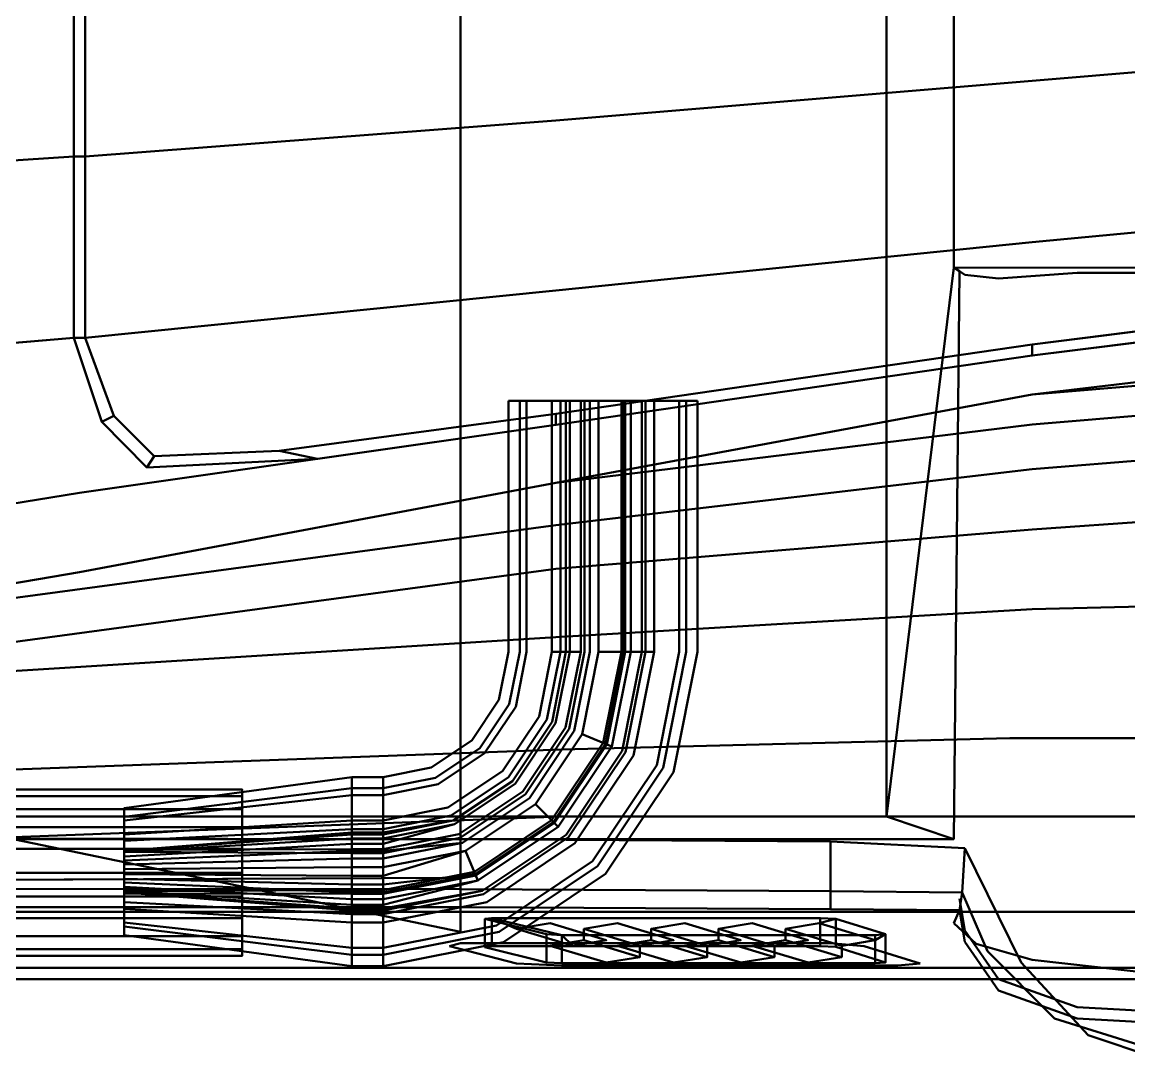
# Model space of a CAD drawing. Header units: inches. Extents: x 297.28 to 301.23, y -10.28 to -8.52.
# Drawn here: x 299.562 to 300.189, y -10.218 to -9.625 of the extents above; entities that cross this region are included whole.
import ezdxf

# ---------------------------------------------------------------- set-up
doc = ezdxf.new("R2010")
doc.units = ezdxf.units.IN
doc.header["$MEASUREMENT"] = 0
for name, color, linetype, lineweight in [('Ford-chasis', 1, 'CONTINUOUS', 50), ('Ford-Cromados', 2, 'CONTINUOUS', 50), ('Ford-Fondo-3D', 6, 'CONTINUOUS', 50), ('Ford-Plastic-Negro-3D', 6, 'CONTINUOUS', 50)]:
    doc.layers.add(name, color=color, linetype=linetype, lineweight=lineweight)

msp = doc.modelspace()

# ---------------------------------------------------------------- linework, layer by layer
at = {"layer": 'Ford-chasis'}
for points in [[(300.05124, -8.71651, 0.2032), (300.05124, -10.07541, 0.2032), (298.69234, -10.07541, 0.2032), (298.69234, -8.71651, 0.2032)], [(300.05124, -8.71651, 0.2032), (300.08934, -9.02755, 0.2505), (300.08934, -9.76437, 0.2505), (300.05124, -10.07541, 0.2032)], [(300.08934, -9.02755, 0.2505), (300.08934, -9.76437, 0.2505), (300.93706, -9.76538, 0.2505), (300.93706, -9.02654, 0.2505)], [(300.09251, -9.76643, 0.3013), (300.08934, -10.08811, 0.2921), (300.05124, -10.07541, 0.2032), (300.08934, -9.76437, 0.2505)], [(300.08934, -10.08811, 0.2921), (300.05124, -10.07541, 0.2032), (298.69234, -10.07541, 0.2032), (298.62884, -10.08811, 0.2921)]]:
    msp.add_3dface(points, dxfattribs=at)
at = {"layer": 'Ford-chasis', "linetype": 'ByBlock'}
for points, invisible_edges in [([(300.40366, -9.52296, 0.85932), (300.13379, -9.53566, 0.88713), (300.13379, -9.65867, 0.86808), (300.40366, -9.63602, 0.84173)], 10), ([(300.13379, -9.53566, 0.88713), (299.86391, -9.55078, 0.90592), (299.86391, -9.68107, 0.88616), (300.13379, -9.65867, 0.86808)], 10), ([(299.86391, -9.55078, 0.90592), (299.59721, -9.57058, 0.91922), (299.59721, -9.7015, 0.90017), (299.86391, -9.68107, 0.88616)], 8), ([(300.13379, -9.65867, 0.86808), (300.40366, -9.63602, 0.84173), (300.40366, -9.72446, 0.81143), (300.13379, -9.75002, 0.83633)], 10), ([(299.86391, -9.68107, 0.88616), (300.13379, -9.65867, 0.86808), (300.13379, -9.75002, 0.83633), (299.86391, -9.77747, 0.85405)], 10), ([(299.86391, -9.68107, 0.88616), (299.59721, -9.7015, 0.90017), (299.59721, -9.80424, 0.86842), (299.86391, -9.77747, 0.85405)], 8), ([(300.40366, -9.72446, 0.81143), (300.13379, -9.75002, 0.83633), (300.13379, -9.80792, 0.8128), (300.40366, -9.77416, 0.79001)], 10), ([(300.13379, -9.75002, 0.83633), (299.86391, -9.77747, 0.85405), (299.86391, -9.8472, 0.82353), (300.13379, -9.80792, 0.8128)], 10), ([(299.86391, -9.77747, 0.85405), (299.59721, -9.80424, 0.86842), (299.61347, -9.84849, 0.84681)], 8), ([(299.86391, -9.77747, 0.85405), (299.61347, -9.84849, 0.84681), (299.63632, -9.87117, 0.83289)], 9), ([(299.86391, -9.77747, 0.85405), (299.63632, -9.87117, 0.83289), (299.70712, -9.86821, 0.82712), (299.86391, -9.77747, 0.85405)], 5), ([(299.86391, -9.77747, 0.85405), (299.70712, -9.86821, 0.82712), (299.86391, -9.8472, 0.82353), (299.86391, -9.77747, 0.85405)], 5), ([(300.13379, -9.81427, 0.8128), (300.40366, -9.78051, 0.79001), (300.40366, -9.80411, 0.77375), (300.13379, -9.83631, 0.80153)], 10), ([(299.59086, -9.80424, 0.86842), (299.30219, -9.82853, 0.87313), (299.31781, -9.93653, 0.83061), (299.59404, -9.89199, 0.82971)], 10), ([(299.59404, -9.89199, 0.82971), (299.60665, -9.85187, 0.84681), (299.59086, -9.80424, 0.86842)], 9), ([(299.86391, -9.85355, 0.82353), (300.13379, -9.81427, 0.8128), (300.13379, -9.83631, 0.80153), (299.86391, -9.88638, 0.81313)], 10), ([(300.13379, -9.83631, 0.80153), (300.13379, -9.83631, 0.80153), (300.26714, -9.82511, 0.78827), (300.26872, -9.82021, 0.78764)], 4), ([(300.13379, -9.83631, 0.80153), (300.13379, -9.85326, 0.80669), (300.26714, -9.84226, 0.79507), (300.26714, -9.82511, 0.78827)], 5), ([(300.13379, -9.83631, 0.80153), (300.13379, -9.85326, 0.80669), (299.86391, -9.88638, 0.81313)], 1), ([(300.13379, -9.85326, 0.80669), (300.13379, -9.87856, 0.81487), (300.26714, -9.86793, 0.8067), (300.26714, -9.84226, 0.79507)], 5), ([(299.6322, -9.87759, 0.83289), (299.60665, -9.85187, 0.84681), (299.59404, -9.89199, 0.82971)], 10), ([(299.59404, -9.89199, 0.82971), (299.86391, -9.85355, 0.82353), (299.86391, -9.88638, 0.81313), (299.59404, -9.93701, 0.81611)], 10), ([(300.13379, -9.85326, 0.80669), (299.86391, -9.88638, 0.81313), (299.86391, -9.91031, 0.80934), (300.13379, -9.87856, 0.81487)], 10), ([(300.26714, -9.86793, 0.8067), (300.13379, -9.87856, 0.81487), (300.13379, -9.91284, 0.82651), (300.26714, -9.90324, 0.82518)], 10), ([(299.59404, -9.89199, 0.82971), (299.72897, -9.87277, 0.82662), (299.6322, -9.87759, 0.83289)], 8), ([(300.13379, -9.87856, 0.81487), (299.86391, -9.91031, 0.80934), (299.86391, -9.93507, 0.81902), (300.13379, -9.91284, 0.82651)], 10), ([(299.86391, -9.91031, 0.80934), (299.86391, -9.88638, 0.81313), (299.59404, -9.93701, 0.81611), (299.86391, -9.91031, 0.80934)], 5), ([(299.31781, -9.93653, 0.83061), (299.59404, -9.89199, 0.82971), (299.59404, -9.93701, 0.81611), (299.32573, -9.98281, 0.81964)], 10), ([(300.13379, -9.91284, 0.82651), (300.26714, -9.90324, 0.82518), (300.26714, -9.95476, 0.84632), (300.13379, -9.95793, 0.84321)], 10), ([(299.86391, -9.91031, 0.80934), (299.59404, -9.93701, 0.81611), (299.32573, -9.98281, 0.81964)], 1), ([(299.32573, -9.98281, 0.81964), (299.86391, -9.91031, 0.80934), (299.86391, -9.93507, 0.81902), (299.33069, -10.00697, 0.81863)], 2), ([(299.86391, -9.93507, 0.81902), (300.13379, -9.91284, 0.82651), (300.13379, -9.95793, 0.84321), (299.86391, -9.97381, 0.83321)], 10), ([(299.86391, -9.93507, 0.81902), (299.33069, -10.00697, 0.81863), (299.33069, -10.00697, 0.81863), (299.86391, -9.97381, 0.83321)], 8), ([(300.26714, -9.95476, 0.84632), (300.13379, -9.95793, 0.84321), (300.13379, -10.00238, 0.85065), (300.26714, -10.00238, 0.85375)], 14), ([(300.13379, -9.95793, 0.84321), (299.86391, -9.97381, 0.83321), (299.86391, -10.00873, 0.8401), (300.13379, -10.00238, 0.85065)], 14), ([(299.33069, -10.00697, 0.81863), (299.86391, -9.97381, 0.83321), (299.86391, -10.00873, 0.8401), (299.33625, -10.01852, 0.8184)], 6), ([(300.12109, -10.03096, 0.85065), (300.13379, -10.00238, 0.85065), (299.86391, -10.00873, 0.8401), (299.86709, -10.03731, 0.8401)], 7), ([(300.26714, -10.03096, 0.85375), (300.26714, -10.00238, 0.85375), (300.13379, -10.00238, 0.85065), (300.12109, -10.03096, 0.85065)], 7), ([(299.86391, -10.00873, 0.8401), (299.86709, -10.03731, 0.8401), (299.34521, -10.05636, 0.8184), (299.33625, -10.01852, 0.8184)], 9), ([(300.12109, -10.07541, 0.84321), (299.86709, -10.07541, 0.83321), (299.86709, -10.03731, 0.8401), (300.12109, -10.03096, 0.85065)], 10), ([(300.26714, -10.07541, 0.84632), (300.12109, -10.07541, 0.84321), (300.12109, -10.03096, 0.85065), (300.26714, -10.03096, 0.85375)], 10), ([(299.35504, -10.09446, 0.81096), (299.86709, -10.07541, 0.83321), (299.86709, -10.03731, 0.8401), (299.34521, -10.05636, 0.8184)], 2), ([(299.86709, -10.12938, 0.80809), (299.37225, -10.12938, 0.79155), (299.35504, -10.09446, 0.81096), (299.86709, -10.07541, 0.83321)], 8), ([(299.86709, -10.12938, 0.80809), (300.12109, -10.12938, 0.81876), (300.12109, -10.07541, 0.84321), (299.86709, -10.07541, 0.83321)], 10), ([(300.12109, -10.12938, 0.81876), (300.26714, -10.12938, 0.822), (300.26714, -10.07541, 0.84632), (300.12109, -10.07541, 0.84321)], 10), ([(299.80994, -10.08811, 0.23145), (299.80994, -10.11648, 0.26161), (299.45592, -10.11623, 0.26003), (299.45434, -10.08767, 0.2251)], 4), ([(300.12744, -10.15796, 0.3521), (300.10839, -10.15161, 0.3521), (300.0941, -10.11834, 0.2759), (300.09569, -10.09326, 0.2505)], 1), ([(299.80994, -10.11648, 0.26161), (299.80994, -10.12676, 0.29178), (299.45751, -10.12668, 0.29178), (299.45592, -10.11623, 0.26003)], 4), ([(300.09569, -10.14631, 0.3521), (300.10839, -10.15161, 0.3521), (300.0941, -10.11834, 0.2759), (300.09251, -10.12838, 0.3013)], 1), ([(299.80994, -10.12676, 0.29178), (299.80994, -10.13573, 0.3521), (299.30322, -10.13985, 0.38858), (299.45751, -10.12668, 0.29178)], 7), ([(299.39455, -10.16113, 0.74829), (299.86709, -10.16113, 0.7641), (299.86709, -10.12938, 0.80809), (299.37225, -10.12938, 0.79155)], 2), ([(300.01949, -10.13573, 0.3521), (300.01949, -10.1278, 0.29813), (299.80994, -10.12676, 0.29178), (299.80994, -10.13573, 0.3521)], 13), ([(300.12109, -10.16113, 0.77539), (299.86709, -10.16113, 0.7641), (299.86709, -10.12938, 0.80809), (300.12109, -10.12938, 0.81876)], 10), ([(300.09251, -10.12838, 0.3013), (300.08934, -10.13579, 0.3521), (300.01949, -10.13573, 0.3521), (300.01949, -10.1278, 0.29813)], 6), ([(300.08934, -10.13579, 0.3521), (300.09569, -10.14631, 0.3521), (300.09251, -10.12838, 0.3013)], 1), ([(300.26714, -10.16113, 0.77755), (300.12109, -10.16113, 0.77539), (300.12109, -10.12938, 0.81876), (300.26714, -10.12938, 0.822)], 10), ([(299.38131, -10.14875, 0.4791), (299.34639, -10.14324, 0.41878), (299.30322, -10.13985, 0.38858), (299.80994, -10.13573, 0.3521)], 12), ([(299.38131, -10.14875, 0.4791), (299.80359, -10.14875, 0.4791), (299.80994, -10.147, 0.46005), (299.80994, -10.13573, 0.3521)], 13), ([(300.01949, -10.147, 0.46005), (299.80994, -10.147, 0.46005), (299.80994, -10.13573, 0.3521), (300.01949, -10.13573, 0.3521)], 14), ([(300.10204, -10.14752, 0.4664), (300.03854, -10.14875, 0.4791), (300.01949, -10.147, 0.46005), (300.01949, -10.13573, 0.3521)], 13), ([(300.10204, -10.14752, 0.4664), (300.10204, -10.14752, 0.4664), (300.08934, -10.13579, 0.3521), (300.01949, -10.13573, 0.3521)], 12), ([(300.11474, -10.17383, 0.4664), (300.10204, -10.14752, 0.4664), (300.08934, -10.13579, 0.3521), (300.09569, -10.14631, 0.3521)], 5), ([(299.40671, -10.16748, 0.7077), (299.84169, -10.15868, 0.58705), (299.80359, -10.14875, 0.4791), (299.38131, -10.14875, 0.4791)], 5), ([(300.10204, -10.14752, 0.4664), (300.13379, -10.15644, 0.56165), (300.07029, -10.15868, 0.58705), (300.03854, -10.14875, 0.4791)], 10), ([(300.14649, -10.18971, 0.4664), (300.11474, -10.17383, 0.4664), (300.09569, -10.14631, 0.3521), (300.10839, -10.15161, 0.3521)], 5), ([(300.13379, -10.15644, 0.56165), (300.15919, -10.18971, 0.56165), (300.11474, -10.17383, 0.4664), (300.10204, -10.14752, 0.4664)], 5), ([(300.13379, -10.15644, 0.56165), (300.07029, -10.15868, 0.58705), (300.05759, -10.15968, 0.59975), (300.19094, -10.16289, 0.6442)], 5), ([(300.14649, -10.18971, 0.4664), (300.16554, -10.19923, 0.4664), (300.12744, -10.15796, 0.3521), (300.10839, -10.15161, 0.3521)], 5), ([(300.21634, -10.19288, 0.6442), (300.19094, -10.16289, 0.6442), (300.13379, -10.15644, 0.56165), (300.15919, -10.18971, 0.56165)], 5), ([(299.86709, -10.16748, 0.7077), (299.40671, -10.16748, 0.7077), (299.39455, -10.16113, 0.74829), (299.86709, -10.16113, 0.7641)], 8), ([(299.86709, -10.15968, 0.59975), (299.84169, -10.15868, 0.58705), (299.40671, -10.16748, 0.7077), (299.86709, -10.16748, 0.7077)], 10), ([(300.05759, -10.15968, 0.59975), (299.86709, -10.15968, 0.59975), (299.86709, -10.16748, 0.7077), (300.12109, -10.16748, 0.7077)], 10), ([(299.86709, -10.16748, 0.7077), (300.12109, -10.16748, 0.7077), (300.12109, -10.16113, 0.77539), (299.86709, -10.16113, 0.7641)], 10), ([(300.05759, -10.15968, 0.59975), (300.19094, -10.16289, 0.6442), (300.12109, -10.16748, 0.7077)], 11), ([(300.12109, -10.16748, 0.7077), (300.26714, -10.16748, 0.7077), (300.26714, -10.16113, 0.77755), (300.12109, -10.16113, 0.77539)], 10), ([(300.26714, -10.16748, 0.7077), (300.19094, -10.16289, 0.6442), (300.12109, -10.16748, 0.7077), (300.26714, -10.16748, 0.7077)], 2), ([(300.15919, -10.18971, 0.56165), (300.19729, -10.20558, 0.56165), (300.14649, -10.18971, 0.4664), (300.11474, -10.17383, 0.4664)], 5), ([(300.22269, -10.21828, 0.56165), (300.19729, -10.20558, 0.56165), (300.14649, -10.18971, 0.4664), (300.16554, -10.19923, 0.4664)], 5), ([(300.29254, -10.21511, 0.6442), (300.21634, -10.19288, 0.6442), (300.15919, -10.18971, 0.56165), (300.19729, -10.20558, 0.56165)], 5)]:
    msp.add_3dface(points, dxfattribs=dict(at, invisible_edges=invisible_edges))
for points in [[(299.59086, -9.57058, 0.91922), (299.32416, -9.58646, 0.92393), (299.32099, -9.71924, 0.90488), (299.59086, -9.7015, 0.90017)], [(299.32099, -9.71924, 0.90488), (299.59086, -9.7015, 0.90017), (299.59086, -9.80424, 0.86842), (299.30219, -9.82853, 0.87313)], [(300.01949, -10.11766, 0.27114), (300.01949, -10.08955, 0.24415), (299.80994, -10.08811, 0.23145), (299.80994, -10.11648, 0.26161)], [(300.09569, -10.09326, 0.2505), (300.0941, -10.11834, 0.2759), (300.01949, -10.11766, 0.27114), (300.01949, -10.08955, 0.24415)], [(300.01949, -10.1278, 0.29813), (300.01949, -10.11766, 0.27114), (299.80994, -10.11648, 0.26161), (299.80994, -10.12676, 0.29178)], [(300.0941, -10.11834, 0.2759), (300.09251, -10.12838, 0.3013), (300.01949, -10.1278, 0.29813), (300.01949, -10.11766, 0.27114)]]:
    msp.add_3dface(points, dxfattribs=at)
at = {"layer": 'Ford-chasis'}
for points, invisible_edges in [([(300.09251, -9.76643, 0.3013), (300.94024, -9.76743, 0.3013), (300.93706, -9.76538, 0.2505), (300.08934, -9.76437, 0.2505)], 1), ([(300.09569, -10.13996, 0.3521), (300.09569, -9.76848, 0.3521), (300.09251, -9.76643, 0.3013), (300.09251, -10.12203, 0.3013)], 5), ([(300.09569, -9.76848, 0.3521), (300.94659, -9.76743, 0.37115), (300.94024, -9.76743, 0.3013), (300.09251, -9.76643, 0.3013)], 5), ([(300.93389, -9.76743, 0.4664), (300.11474, -9.77061, 0.4664), (300.09569, -9.76848, 0.3521), (300.94659, -9.76743, 0.37115)], 5), ([(300.11474, -9.77061, 0.4664), (300.11474, -10.16748, 0.4664), (300.09569, -10.13996, 0.3521), (300.09569, -9.76848, 0.3521)], 5), ([(300.15919, -10.18336, 0.56165), (300.15919, -9.76743, 0.56165), (300.11474, -9.77061, 0.4664), (300.11474, -10.16748, 0.4664)], 5), ([(300.15919, -9.76743, 0.56165), (300.88944, -9.76743, 0.56165), (300.93389, -9.76743, 0.4664), (300.11474, -9.77061, 0.4664)], 5), ([(300.21634, -9.76743, 0.6442), (300.21634, -10.18653, 0.6442), (300.15919, -10.18336, 0.56165), (300.15919, -9.76743, 0.56165)], 5), ([(300.81959, -9.76743, 0.6442), (300.21634, -9.76743, 0.6442), (300.15919, -9.76743, 0.56165), (300.88944, -9.76743, 0.56165)], 5), ([(299.87176, -9.83982, 0.22423), (299.9063, -9.83982, 0.22812), (299.88809, -9.83982, 0.23449)], 1)]:
    msp.add_3dface(points, dxfattribs=dict(at, invisible_edges=invisible_edges))
at = {"layer": 'Ford-Cromados'}
for points, invisible_edges in [([(299.88013, -9.83982, 0.18832), (299.83707, -9.83982, 0.18346), (299.84733, -9.83982, 0.19979), (299.86649, -9.83982, 0.20195)], 1), ([(299.83707, -9.98206, 0.15806), (299.83707, -9.83982, 0.18346), (299.84733, -9.83982, 0.19979), (299.84733, -9.98206, 0.17439)], 8), ([(299.84344, -9.83982, 0.16526), (299.84344, -9.98206, 0.13986), (299.83707, -9.98206, 0.15806), (299.83707, -9.83982, 0.18346)], 2), ([(299.84344, -9.83982, 0.16526), (299.87797, -9.83982, 0.16915), (299.88013, -9.83982, 0.18832), (299.83707, -9.83982, 0.18346)], 5), ([(299.86164, -9.83982, 0.15889), (299.87797, -9.83982, 0.16915), (299.84344, -9.83982, 0.16526)], 2), ([(299.86164, -9.83982, 0.15889), (299.86164, -9.98206, 0.13349), (299.84344, -9.98206, 0.13986), (299.84344, -9.83982, 0.16526)], 2), ([(299.84733, -9.83982, 0.19979), (299.84733, -9.98206, 0.17439), (299.86649, -9.98206, 0.17655), (299.86649, -9.83982, 0.20195)], 2), ([(299.86649, -9.98206, 0.17655), (299.86649, -9.83982, 0.20195), (299.88013, -9.83982, 0.18832), (299.88013, -9.98206, 0.16292)], 8), ([(299.88324, -9.83982, 0.19143), (299.90241, -9.83982, 0.19359), (299.91267, -9.83982, 0.20992), (299.8696, -9.83982, 0.20507)], 4), ([(299.91267, -9.83982, 0.20992), (299.8696, -9.83982, 0.20507), (299.87176, -9.83982, 0.22423), (299.9063, -9.83982, 0.22812)], 5), ([(299.91267, -9.83982, 0.15203), (299.8696, -9.83982, 0.15688), (299.87176, -9.83982, 0.13772), (299.9063, -9.83982, 0.13383)], 5), ([(299.88324, -9.83982, 0.17052), (299.90241, -9.83982, 0.16836), (299.91267, -9.83982, 0.15203), (299.8696, -9.83982, 0.15688)], 4), ([(299.88324, -9.83982, 0.19143), (299.88324, -9.98206, 0.16603), (299.8696, -9.98206, 0.17967), (299.8696, -9.83982, 0.20507)], 2), ([(299.8696, -9.98206, 0.17967), (299.8696, -9.83982, 0.20507), (299.87176, -9.83982, 0.22423), (299.87176, -9.98206, 0.19883)], 8), ([(299.88324, -9.83982, 0.17052), (299.88324, -9.98206, 0.14512), (299.8696, -9.98206, 0.13148), (299.8696, -9.83982, 0.15688)], 2), ([(299.8696, -9.98206, 0.13148), (299.8696, -9.83982, 0.15688), (299.87176, -9.83982, 0.13772), (299.87176, -9.98206, 0.11232)], 8), ([(299.87176, -9.83982, 0.13772), (299.87176, -9.98206, 0.11232), (299.88809, -9.98206, 0.10206), (299.88809, -9.83982, 0.12746)], 2), ([(299.87176, -9.83982, 0.13772), (299.9063, -9.83982, 0.13383), (299.88809, -9.83982, 0.12746)], 1), ([(299.87176, -9.83982, 0.22423), (299.87176, -9.98206, 0.19883), (299.88809, -9.98206, 0.20909), (299.88809, -9.83982, 0.23449)], 2), ([(299.88013, -9.83982, 0.18832), (299.88013, -9.98206, 0.16292), (299.87797, -9.98206, 0.14375), (299.87797, -9.83982, 0.16915)], 2), ([(299.90241, -9.98206, 0.14296), (299.90241, -9.83982, 0.16836), (299.88324, -9.83982, 0.17052), (299.88324, -9.98206, 0.14512)], 8), ([(299.90241, -9.98206, 0.16819), (299.90241, -9.83982, 0.19359), (299.88324, -9.83982, 0.19143), (299.88324, -9.98206, 0.16603)], 8), ([(299.88809, -9.83982, 0.23449), (299.88809, -9.98206, 0.20909), (299.9063, -9.98206, 0.20272), (299.9063, -9.83982, 0.22812)], 2), ([(299.91467, -9.83982, 0.16), (299.93384, -9.83982, 0.16216), (299.9441, -9.83982, 0.17849), (299.90103, -9.83982, 0.17363)], 4), ([(299.91467, -9.83982, 0.16), (299.91467, -9.98206, 0.1346), (299.90103, -9.98206, 0.14823), (299.90103, -9.83982, 0.17363)], 2), ([(299.90103, -9.98206, 0.14823), (299.90103, -9.83982, 0.17363), (299.90319, -9.83982, 0.1928), (299.90319, -9.98206, 0.1674)], 8), ([(299.9441, -9.83982, 0.17849), (299.90103, -9.83982, 0.17363), (299.90319, -9.83982, 0.1928), (299.93773, -9.83982, 0.19669)], 5), ([(299.91267, -9.83982, 0.20992), (299.91267, -9.98206, 0.18452), (299.90241, -9.98206, 0.16819), (299.90241, -9.83982, 0.19359)], 2), ([(299.91267, -9.83982, 0.15203), (299.91267, -9.98206, 0.12663), (299.90241, -9.98206, 0.14296), (299.90241, -9.83982, 0.16836)], 2), ([(299.90319, -9.83982, 0.1928), (299.93773, -9.83982, 0.19669), (299.91952, -9.83982, 0.20306)], 1), ([(299.9063, -9.98206, 0.20272), (299.9063, -9.83982, 0.22812), (299.91267, -9.83982, 0.20992), (299.91267, -9.98206, 0.18452)], 8), ([(299.9063, -9.98206, 0.10843), (299.9063, -9.83982, 0.13383), (299.91267, -9.83982, 0.15203), (299.91267, -9.98206, 0.12663)], 8), ([(299.93384, -9.98206, 0.13676), (299.93384, -9.83982, 0.16216), (299.91467, -9.83982, 0.16), (299.91467, -9.98206, 0.1346)], 8), ([(299.91952, -9.83982, 0.20306), (299.91952, -9.98206, 0.17766), (299.93773, -9.98206, 0.17129), (299.93773, -9.83982, 0.19669)], 2), ([(299.9441, -9.83982, 0.17849), (299.9441, -9.98206, 0.15309), (299.93384, -9.98206, 0.13676), (299.93384, -9.83982, 0.16216)], 2), ([(299.93773, -9.98206, 0.17129), (299.93773, -9.83982, 0.19669), (299.9441, -9.83982, 0.17849), (299.9441, -9.98206, 0.15309)], 8), ([(299.83167, -10.00921, 0.15806), (299.83707, -9.98206, 0.15806), (299.84733, -9.98206, 0.17439), (299.84115, -10.01314, 0.17439)], 10), ([(299.84344, -9.98206, 0.13986), (299.83755, -10.01165, 0.13986), (299.83167, -10.00921, 0.15806), (299.83707, -9.98206, 0.15806)], 10), ([(299.85437, -10.01862, 0.13349), (299.86164, -9.98206, 0.13349), (299.84344, -9.98206, 0.13986), (299.83755, -10.01165, 0.13986)], 10), ([(299.84733, -9.98206, 0.17439), (299.84115, -10.01314, 0.17439), (299.85885, -10.02047, 0.17655), (299.86649, -9.98206, 0.17655)], 10), ([(299.87797, -9.98206, 0.14375), (299.86946, -10.02487, 0.14375), (299.85437, -10.01862, 0.13349), (299.86164, -9.98206, 0.13349)], 2), ([(299.86649, -9.98206, 0.17655), (299.85885, -10.02047, 0.17655), (299.87145, -10.02569, 0.16292), (299.88013, -9.98206, 0.16292)], 10), ([(299.86173, -10.02167, 0.17967), (299.8696, -9.98206, 0.17967), (299.88324, -9.98206, 0.16603), (299.87433, -10.02688, 0.16603)], 10), ([(299.87176, -9.98206, 0.19883), (299.86372, -10.02249, 0.19883), (299.86173, -10.02167, 0.17967), (299.8696, -9.98206, 0.17967)], 10), ([(299.87176, -9.98206, 0.11232), (299.86372, -10.02249, 0.11232), (299.86173, -10.02167, 0.13148), (299.8696, -9.98206, 0.13148)], 10), ([(299.86173, -10.02167, 0.13148), (299.8696, -9.98206, 0.13148), (299.88324, -9.98206, 0.14512), (299.87433, -10.02688, 0.14512)], 10), ([(299.87881, -10.02874, 0.20909), (299.88809, -9.98206, 0.20909), (299.87176, -9.98206, 0.19883), (299.86372, -10.02249, 0.19883)], 10), ([(299.87881, -10.02874, 0.10206), (299.88809, -9.98206, 0.10206), (299.87176, -9.98206, 0.11232), (299.86372, -10.02249, 0.11232)], 10), ([(299.87145, -10.02569, 0.16292), (299.88013, -9.98206, 0.16292), (299.87797, -9.98206, 0.14375), (299.86946, -10.02487, 0.14375)], 10), ([(299.88324, -9.98206, 0.16603), (299.87433, -10.02688, 0.16603), (299.89203, -10.03422, 0.16819), (299.90241, -9.98206, 0.16819)], 10), ([(299.88324, -9.98206, 0.14512), (299.87433, -10.02688, 0.14512), (299.89203, -10.03422, 0.14296), (299.90241, -9.98206, 0.14296)], 10), ([(299.9063, -9.98206, 0.20272), (299.89563, -10.03571, 0.20272), (299.87881, -10.02874, 0.20909), (299.88809, -9.98206, 0.20909)], 10), ([(299.90103, -9.98206, 0.14823), (299.89077, -10.03369, 0.14823), (299.90336, -10.03891, 0.1346), (299.91467, -9.98206, 0.1346)], 10), ([(299.89276, -10.03452, 0.1674), (299.90319, -9.98206, 0.1674), (299.90103, -9.98206, 0.14823), (299.89077, -10.03369, 0.14823)], 10), ([(299.90241, -9.98206, 0.16819), (299.89203, -10.03422, 0.16819), (299.90151, -10.03815, 0.18452), (299.91267, -9.98206, 0.18452)], 10), ([(299.90241, -9.98206, 0.14296), (299.89203, -10.03422, 0.14296), (299.90151, -10.03815, 0.12663), (299.91267, -9.98206, 0.12663)], 10), ([(299.91952, -9.98206, 0.17766), (299.90785, -10.04077, 0.17766), (299.89276, -10.03452, 0.1674), (299.90319, -9.98206, 0.1674)], 2), ([(299.90151, -10.03815, 0.18452), (299.91267, -9.98206, 0.18452), (299.9063, -9.98206, 0.20272), (299.89563, -10.03571, 0.20272)], 10), ([(299.90151, -10.03815, 0.12663), (299.91267, -9.98206, 0.12663), (299.9063, -9.98206, 0.10843), (299.89563, -10.03571, 0.10843)], 10), ([(299.90336, -10.03891, 0.1346), (299.91467, -9.98206, 0.1346), (299.93384, -9.98206, 0.13676), (299.92107, -10.04625, 0.13676)], 10), ([(299.92467, -10.04774, 0.17129), (299.93773, -9.98206, 0.17129), (299.91952, -9.98206, 0.17766), (299.90785, -10.04077, 0.17766)], 10), ([(299.93384, -9.98206, 0.13676), (299.92107, -10.04625, 0.13676), (299.93055, -10.05017, 0.15309), (299.9441, -9.98206, 0.15309)], 10), ([(299.9441, -9.98206, 0.15309), (299.93055, -10.05017, 0.15309), (299.92467, -10.04774, 0.17129), (299.93773, -9.98206, 0.17129)], 10), ([(299.83167, -10.00921, 0.15806), (299.81629, -10.03223, 0.15806), (299.82354, -10.03949, 0.17439), (299.84115, -10.01314, 0.17439)], 10), ([(299.82079, -10.03673, 0.13986), (299.83755, -10.01165, 0.13986), (299.83167, -10.00921, 0.15806), (299.81629, -10.03223, 0.15806)], 10), ([(299.85437, -10.01862, 0.13349), (299.83366, -10.04961, 0.13349), (299.82079, -10.03673, 0.13986), (299.83755, -10.01165, 0.13986)], 10), ([(299.82354, -10.03949, 0.17439), (299.84115, -10.01314, 0.17439), (299.85885, -10.02047, 0.17655), (299.83709, -10.05304, 0.17655)], 10), ([(299.84521, -10.06115, 0.14375), (299.86946, -10.02487, 0.14375), (299.85437, -10.01862, 0.13349), (299.83366, -10.04961, 0.13349)], 10), ([(299.83709, -10.05304, 0.17655), (299.85885, -10.02047, 0.17655), (299.87145, -10.02569, 0.16292), (299.84674, -10.06268, 0.16292)], 10), ([(299.87433, -10.02688, 0.16603), (299.84894, -10.06488, 0.16603), (299.83929, -10.05524, 0.17967), (299.86173, -10.02167, 0.17967)], 10), ([(299.83929, -10.05524, 0.17967), (299.86173, -10.02167, 0.17967), (299.86372, -10.02249, 0.19883), (299.84082, -10.05676, 0.19883)], 10), ([(299.83929, -10.05524, 0.13148), (299.86173, -10.02167, 0.13148), (299.86372, -10.02249, 0.11232), (299.84082, -10.05676, 0.11232)], 10), ([(299.87433, -10.02688, 0.14512), (299.84894, -10.06488, 0.14512), (299.83929, -10.05524, 0.13148), (299.86173, -10.02167, 0.13148)], 10), ([(299.86372, -10.02249, 0.19883), (299.84082, -10.05676, 0.19883), (299.85237, -10.06831, 0.20909), (299.87881, -10.02874, 0.20909)], 10), ([(299.86372, -10.02249, 0.11232), (299.84082, -10.05676, 0.11232), (299.85237, -10.06831, 0.10206), (299.87881, -10.02874, 0.10206)], 10), ([(299.87145, -10.02569, 0.16292), (299.84674, -10.06268, 0.16292), (299.84521, -10.06115, 0.14375), (299.86946, -10.02487, 0.14375)], 10), ([(299.86249, -10.07843, 0.16819), (299.89203, -10.03422, 0.16819), (299.87433, -10.02688, 0.16603), (299.84894, -10.06488, 0.16603)], 10), ([(299.86249, -10.07843, 0.14296), (299.89203, -10.03422, 0.14296), (299.87433, -10.02688, 0.14512), (299.84894, -10.06488, 0.14512)], 10), ([(299.87881, -10.02874, 0.20909), (299.85237, -10.06831, 0.20909), (299.86524, -10.08118, 0.20272), (299.89563, -10.03571, 0.20272)], 10), ([(299.81629, -10.03223, 0.15806), (299.79327, -10.04761, 0.15806), (299.7972, -10.05709, 0.17439), (299.82354, -10.03949, 0.17439)], 10), ([(299.79571, -10.05349, 0.13986), (299.82079, -10.03673, 0.13986), (299.81629, -10.03223, 0.15806), (299.79327, -10.04761, 0.15806)], 10), ([(299.83366, -10.04961, 0.13349), (299.80267, -10.07031, 0.13349), (299.79571, -10.05349, 0.13986), (299.82079, -10.03673, 0.13986)], 10), ([(299.90336, -10.03891, 0.1346), (299.87116, -10.08711, 0.1346), (299.86152, -10.07746, 0.14823), (299.89077, -10.03369, 0.14823)], 10), ([(299.86152, -10.07746, 0.14823), (299.89077, -10.03369, 0.14823), (299.89276, -10.03452, 0.1674), (299.86305, -10.07899, 0.1674)], 10), ([(299.90151, -10.03815, 0.18452), (299.86975, -10.08569, 0.18452), (299.86249, -10.07843, 0.16819), (299.89203, -10.03422, 0.16819)], 10), ([(299.90151, -10.03815, 0.12663), (299.86975, -10.08569, 0.12663), (299.86249, -10.07843, 0.14296), (299.89203, -10.03422, 0.14296)], 10), ([(299.89276, -10.03452, 0.1674), (299.86305, -10.07899, 0.1674), (299.87459, -10.09054, 0.17766), (299.90785, -10.04077, 0.17766)], 10), ([(299.86524, -10.08118, 0.20272), (299.89563, -10.03571, 0.20272), (299.90151, -10.03815, 0.18452), (299.86975, -10.08569, 0.18452)], 10), ([(299.86524, -10.08118, 0.10843), (299.89563, -10.03571, 0.10843), (299.90151, -10.03815, 0.12663), (299.86975, -10.08569, 0.12663)], 10), ([(299.7972, -10.05709, 0.17439), (299.82354, -10.03949, 0.17439), (299.83709, -10.05304, 0.17655), (299.80453, -10.07479, 0.17655)], 10), ([(299.88471, -10.10066, 0.13676), (299.92107, -10.04625, 0.13676), (299.90336, -10.03891, 0.1346), (299.87116, -10.08711, 0.1346)], 10), ([(299.90785, -10.04077, 0.17766), (299.87459, -10.09054, 0.17766), (299.88747, -10.10341, 0.17129), (299.92467, -10.04774, 0.17129)], 10), ([(299.76612, -10.06327, 0.17439), (299.7972, -10.05709, 0.17439), (299.79327, -10.04761, 0.15806), (299.76612, -10.05301, 0.15806)], 2), ([(299.79327, -10.04761, 0.15806), (299.76612, -10.05301, 0.15806), (299.76612, -10.05938, 0.13986), (299.79571, -10.05349, 0.13986)], 10), ([(299.80892, -10.0854, 0.14375), (299.84521, -10.06115, 0.14375), (299.83366, -10.04961, 0.13349), (299.80267, -10.07031, 0.13349)], 10), ([(299.93055, -10.05017, 0.15309), (299.89197, -10.10791, 0.15309), (299.88471, -10.10066, 0.13676), (299.92107, -10.04625, 0.13676)], 10), ([(299.88747, -10.10341, 0.17129), (299.92467, -10.04774, 0.17129), (299.93055, -10.05017, 0.15309), (299.89197, -10.10791, 0.15309)], 10), ([(299.76612, -10.05938, 0.13986), (299.79571, -10.05349, 0.13986), (299.80267, -10.07031, 0.13349), (299.76612, -10.07758, 0.13349)], 10), ([(299.80453, -10.07479, 0.17655), (299.83709, -10.05304, 0.17655), (299.84674, -10.06268, 0.16292), (299.80975, -10.08739, 0.16292)], 10), ([(299.83929, -10.05524, 0.17967), (299.80572, -10.07767, 0.17967), (299.81094, -10.09027, 0.16603), (299.84894, -10.06488, 0.16603)], 10), ([(299.80655, -10.07966, 0.19883), (299.84082, -10.05676, 0.19883), (299.83929, -10.05524, 0.17967), (299.80572, -10.07767, 0.17967)], 10), ([(299.80655, -10.07966, 0.11232), (299.84082, -10.05676, 0.11232), (299.83929, -10.05524, 0.13148), (299.80572, -10.07767, 0.13148)], 10), ([(299.83929, -10.05524, 0.13148), (299.80572, -10.07767, 0.13148), (299.81094, -10.09027, 0.14512), (299.84894, -10.06488, 0.14512)], 10), ([(299.85237, -10.06831, 0.20909), (299.8128, -10.09475, 0.20909), (299.80655, -10.07966, 0.19883), (299.84082, -10.05676, 0.19883)], 10), ([(299.85237, -10.06831, 0.10206), (299.8128, -10.09475, 0.10206), (299.80655, -10.07966, 0.11232), (299.84082, -10.05676, 0.11232)], 10), ([(299.80453, -10.07479, 0.17655), (299.76612, -10.08243, 0.17655), (299.76612, -10.06327, 0.17439), (299.7972, -10.05709, 0.17439)], 8), ([(299.84674, -10.06268, 0.16292), (299.80975, -10.08739, 0.16292), (299.80892, -10.0854, 0.14375), (299.84521, -10.06115, 0.14375)], 10), ([(299.81094, -10.09027, 0.16603), (299.84894, -10.06488, 0.16603), (299.86249, -10.07843, 0.16819), (299.81828, -10.10798, 0.16819)], 10), ([(299.81094, -10.09027, 0.14512), (299.84894, -10.06488, 0.14512), (299.86249, -10.07843, 0.14296), (299.81828, -10.10798, 0.14296)], 10), ([(299.86524, -10.08118, 0.20272), (299.81976, -10.11157, 0.20272), (299.8128, -10.09475, 0.20909), (299.85237, -10.06831, 0.20909)], 10), ([(299.76612, -10.07758, 0.13349), (299.80267, -10.07031, 0.13349), (299.80892, -10.0854, 0.14375), (299.76612, -10.09391, 0.14375)], 2), ([(299.76612, -10.09607, 0.16292), (299.80975, -10.08739, 0.16292), (299.80453, -10.07479, 0.17655), (299.76612, -10.08243, 0.17655)], 2), ([(299.76612, -10.08555, 0.17967), (299.80572, -10.07767, 0.17967), (299.81094, -10.09027, 0.16603), (299.76612, -10.09918, 0.16603)], 2), ([(299.80655, -10.07966, 0.19883), (299.76612, -10.08771, 0.19883), (299.76612, -10.08555, 0.17967), (299.80572, -10.07767, 0.17967)], 8), ([(299.80655, -10.07966, 0.11232), (299.76612, -10.09081, 0.10843), (299.76612, -10.08444, 0.12663), (299.80572, -10.07767, 0.13148)], 10), ([(299.76612, -10.08444, 0.12663), (299.80572, -10.07767, 0.13148), (299.81094, -10.09027, 0.14512), (299.76612, -10.0947, 0.14296)], 2), ([(299.76612, -10.10404, 0.20909), (299.8128, -10.09475, 0.20909), (299.80655, -10.07966, 0.19883), (299.76612, -10.08771, 0.19883)], 2), ([(299.76612, -10.10901, 0.10206), (299.8128, -10.09475, 0.10206), (299.80655, -10.07966, 0.11232), (299.76612, -10.09081, 0.10843)], 10), ([(299.81775, -10.10671, 0.14823), (299.86152, -10.07746, 0.14823), (299.87116, -10.08711, 0.1346), (299.82297, -10.11931, 0.1346)], 10), ([(299.86305, -10.07899, 0.1674), (299.81858, -10.1087, 0.1674), (299.81775, -10.10671, 0.14823), (299.86152, -10.07746, 0.14823)], 10), ([(299.86249, -10.07843, 0.16819), (299.81828, -10.10798, 0.16819), (299.8222, -10.11746, 0.18452), (299.86975, -10.08569, 0.18452)], 10), ([(299.86249, -10.07843, 0.14296), (299.81828, -10.10798, 0.14296), (299.8222, -10.11746, 0.12663), (299.86975, -10.08569, 0.12663)], 10), ([(299.82483, -10.12379, 0.17766), (299.87459, -10.09054, 0.17766), (299.86305, -10.07899, 0.1674), (299.81858, -10.1087, 0.1674)], 10), ([(299.8222, -10.11746, 0.18452), (299.86975, -10.08569, 0.18452), (299.86524, -10.08118, 0.20272), (299.81976, -10.11157, 0.20272)], 10), ([(299.8222, -10.11746, 0.12663), (299.86975, -10.08569, 0.12663), (299.86524, -10.08118, 0.10843), (299.81976, -10.11157, 0.10843)], 10), ([(299.80892, -10.0854, 0.14375), (299.76612, -10.09391, 0.14375), (299.76612, -10.09607, 0.16292), (299.80975, -10.08739, 0.16292)], 8), ([(299.87116, -10.08711, 0.1346), (299.82297, -10.11931, 0.1346), (299.8303, -10.13701, 0.13676), (299.88471, -10.10066, 0.13676)], 10), ([(299.81094, -10.09027, 0.16603), (299.76612, -10.09918, 0.16603), (299.76612, -10.11835, 0.16819), (299.81828, -10.10798, 0.16819)], 8), ([(299.81094, -10.09027, 0.14512), (299.76612, -10.0947, 0.14296), (299.76612, -10.11387, 0.14512), (299.81828, -10.10798, 0.14296)], 8), ([(299.83179, -10.14061, 0.17129), (299.88747, -10.10341, 0.17129), (299.87459, -10.09054, 0.17766), (299.82483, -10.12379, 0.17766)], 10), ([(299.81976, -10.11157, 0.20272), (299.76612, -10.12224, 0.20272), (299.76612, -10.10404, 0.20909), (299.8128, -10.09475, 0.20909)], 8), ([(299.8303, -10.13701, 0.13676), (299.88471, -10.10066, 0.13676), (299.89197, -10.10791, 0.15309), (299.83423, -10.14649, 0.15309)], 10), ([(299.76612, -10.11698, 0.14823), (299.81775, -10.10671, 0.14823), (299.82297, -10.11931, 0.1346), (299.76612, -10.13062, 0.1346)], 2), ([(299.81858, -10.1087, 0.1674), (299.76612, -10.11914, 0.1674), (299.76612, -10.11698, 0.14823), (299.81775, -10.10671, 0.14823)], 8), ([(299.89197, -10.10791, 0.15309), (299.83423, -10.14649, 0.15309), (299.83179, -10.14061, 0.17129), (299.88747, -10.10341, 0.17129)], 10), ([(299.76612, -10.11835, 0.16819), (299.81828, -10.10798, 0.16819), (299.8222, -10.11746, 0.18452), (299.76612, -10.12861, 0.18452)], 2), ([(299.76612, -10.11387, 0.14512), (299.81828, -10.10798, 0.14296), (299.8222, -10.11746, 0.12663), (299.76612, -10.1275, 0.13148)], 2), ([(299.76612, -10.13547, 0.17766), (299.82483, -10.12379, 0.17766), (299.81858, -10.1087, 0.1674), (299.76612, -10.11914, 0.1674)], 2), ([(299.76612, -10.12861, 0.18452), (299.8222, -10.11746, 0.18452), (299.81976, -10.11157, 0.20272), (299.76612, -10.12224, 0.20272)], 2), ([(299.76612, -10.1275, 0.13148), (299.8222, -10.11746, 0.12663), (299.81976, -10.11157, 0.10843), (299.76612, -10.12534, 0.11232)], 2), ([(299.82297, -10.11931, 0.1346), (299.76612, -10.13062, 0.1346), (299.76612, -10.14978, 0.13676), (299.8303, -10.13701, 0.13676)], 8), ([(299.76612, -10.15367, 0.17129), (299.83179, -10.14061, 0.17129), (299.82483, -10.12379, 0.17766), (299.76612, -10.13547, 0.17766)], 2), ([(299.76612, -10.14978, 0.13676), (299.8303, -10.13701, 0.13676), (299.83423, -10.14649, 0.15309), (299.76612, -10.16004, 0.15309)], 2), ([(299.83423, -10.14649, 0.15309), (299.76612, -10.16004, 0.15309), (299.76612, -10.15367, 0.17129), (299.83179, -10.14061, 0.17129)], 8), ([(299.82759, -10.14875, 0.4791), (299.82374, -10.14927, 0.48396), (299.80359, -10.14875, 0.4791), (299.80994, -10.147, 0.46005)], 10), ([(299.82374, -10.14927, 0.48396), (299.80359, -10.14875, 0.4791), (299.84169, -10.15868, 0.58705), (299.85858, -10.15796, 0.5778)], 5), ([(300.01374, -10.14879, 0.47909), (299.82759, -10.14875, 0.4791), (299.80994, -10.147, 0.46005), (300.01949, -10.147, 0.46005)], 10), ([(300.01949, -10.147, 0.46005), (300.01374, -10.14879, 0.47909), (300.02245, -10.14916, 0.48435), (300.03854, -10.14875, 0.4791)], 5), ([(300.07029, -10.15868, 0.58705), (300.05068, -10.15796, 0.57821), (300.02245, -10.14916, 0.48435), (300.03854, -10.14875, 0.4791)], 5), ([(299.86729, -10.15836, 0.58448), (299.85858, -10.15796, 0.5778), (299.84169, -10.15868, 0.58705), (299.86709, -10.15968, 0.59975)], 10), ([(300.04481, -10.15836, 0.58448), (299.86729, -10.15836, 0.58448), (299.86709, -10.15968, 0.59975), (300.05759, -10.15968, 0.59975)], 10), ([(300.07029, -10.15868, 0.58705), (300.05759, -10.15968, 0.59975), (300.04481, -10.15836, 0.58448), (300.05068, -10.15796, 0.57821)], 10)]:
    msp.add_3dface(points, dxfattribs=dict(at, invisible_edges=invisible_edges))
for points in [[(299.87797, -9.98206, 0.14375), (299.87797, -9.83982, 0.16915), (299.86164, -9.83982, 0.15889), (299.86164, -9.98206, 0.13349)], [(299.88809, -9.83982, 0.12746), (299.88809, -9.98206, 0.10206), (299.9063, -9.98206, 0.10843), (299.9063, -9.83982, 0.13383)], [(299.90319, -9.83982, 0.1928), (299.90319, -9.98206, 0.1674), (299.91952, -9.98206, 0.17766), (299.91952, -9.83982, 0.20306)], [(299.9063, -9.98206, 0.10843), (299.89563, -10.03571, 0.10843), (299.87881, -10.02874, 0.10206), (299.88809, -9.98206, 0.10206)], [(299.87881, -10.02874, 0.10206), (299.85237, -10.06831, 0.10206), (299.86524, -10.08118, 0.10843), (299.89563, -10.03571, 0.10843)], [(298.90824, -10.06002, 0.1488), (299.68611, -10.06002, 0.1488), (299.68611, -10.06384, 0.17536), (298.90824, -10.06384, 0.17536)], [(298.90824, -10.07117, 0.12439), (299.68611, -10.07117, 0.12439), (299.68611, -10.06002, 0.1488), (298.90824, -10.06002, 0.1488)], [(298.90824, -10.06384, 0.17536), (299.68611, -10.06384, 0.17536), (299.68611, -10.08141, 0.19564), (298.90824, -10.08141, 0.19564)], [(299.86524, -10.08118, 0.10843), (299.81976, -10.11157, 0.10843), (299.8128, -10.09475, 0.10206), (299.85237, -10.06831, 0.10206)], [(298.90824, -10.09374, 0.10988), (299.68611, -10.09374, 0.10988), (299.68611, -10.07117, 0.12439), (298.90824, -10.07117, 0.12439)], [(298.90824, -10.08141, 0.19564), (299.68611, -10.08141, 0.19564), (299.68611, -10.10716, 0.2032), (298.90824, -10.10716, 0.2032)], [(298.90824, -10.12058, 0.10988), (299.68611, -10.12058, 0.10988), (299.68611, -10.09374, 0.10988), (298.90824, -10.09374, 0.10988)], [(299.81976, -10.11157, 0.10843), (299.76612, -10.12534, 0.11232), (299.76612, -10.10901, 0.10206), (299.8128, -10.09475, 0.10206)], [(298.90824, -10.10716, 0.2032), (299.68611, -10.10716, 0.2032), (299.68611, -10.13291, 0.19564), (298.90824, -10.13291, 0.19564)], [(298.90824, -10.14315, 0.12439), (299.68611, -10.14315, 0.12439), (299.68611, -10.12058, 0.10988), (298.90824, -10.12058, 0.10988)], [(298.90824, -10.13291, 0.19564), (299.68611, -10.13291, 0.19564), (299.68611, -10.15048, 0.17536), (298.90824, -10.15048, 0.17536)], [(299.82374, -10.14927, 0.48396), (299.82374, -10.13339, 0.48396), (299.82759, -10.13288, 0.4791), (299.82759, -10.14875, 0.4791)], [(299.86729, -10.14248, 0.58448), (299.82759, -10.13288, 0.4791), (299.82374, -10.13339, 0.48396), (299.85858, -10.14208, 0.5778)], [(299.85858, -10.14208, 0.5778), (299.85858, -10.15796, 0.5778), (299.82374, -10.14927, 0.48396), (299.82374, -10.13339, 0.48396)], [(299.82759, -10.13288, 0.4791), (299.82759, -10.14875, 0.4791), (300.01374, -10.14879, 0.47909), (300.01374, -10.13292, 0.47909)], [(299.87344, -10.14859, 0.5842), (299.86729, -10.14248, 0.58448), (299.82759, -10.13288, 0.4791), (299.84169, -10.13899, 0.47943)], [(299.86074, -10.13582, 0.47943), (299.89249, -10.14542, 0.5842), (299.87344, -10.14859, 0.5842), (299.84169, -10.13899, 0.47943)], [(299.89884, -10.13582, 0.47943), (299.93059, -10.14542, 0.5842), (299.91154, -10.14859, 0.5842), (299.87979, -10.13899, 0.47943)], [(299.93694, -10.13582, 0.47943), (299.96869, -10.14542, 0.5842), (299.94964, -10.14859, 0.5842), (299.91789, -10.13899, 0.47943)], [(299.97504, -10.13582, 0.47943), (300.00679, -10.14542, 0.5842), (299.98774, -10.14859, 0.5842), (299.95599, -10.13899, 0.47943)], [(300.01314, -10.13582, 0.47943), (300.04489, -10.14542, 0.5842), (300.02584, -10.14859, 0.5842), (299.99409, -10.13899, 0.47943)], [(300.01314, -10.13582, 0.47943), (300.02245, -10.13328, 0.48435), (300.05068, -10.14208, 0.57821), (300.04489, -10.14542, 0.5842)], [(300.01374, -10.14879, 0.47909), (300.01374, -10.13292, 0.47909), (300.02245, -10.13328, 0.48435), (300.02245, -10.14916, 0.48435)], [(300.02245, -10.13328, 0.48435), (300.02245, -10.14916, 0.48435), (300.05068, -10.15796, 0.57821), (300.05068, -10.14208, 0.57821)], [(298.90824, -10.1543, 0.1488), (299.68611, -10.1543, 0.1488), (299.68611, -10.14315, 0.12439), (298.90824, -10.14315, 0.12439)], [(299.86729, -10.15836, 0.58448), (299.86729, -10.14248, 0.58448), (299.85858, -10.14208, 0.5778), (299.85858, -10.15796, 0.5778)], [(300.04481, -10.14248, 0.58448), (300.04481, -10.15836, 0.58448), (299.86729, -10.15836, 0.58448), (299.86729, -10.14248, 0.58448)], [(299.91154, -10.14859, 0.5842), (299.91154, -10.15494, 0.5842), (299.87979, -10.14534, 0.47943), (299.87979, -10.13899, 0.47943)], [(299.94964, -10.14859, 0.5842), (299.94964, -10.15494, 0.5842), (299.91789, -10.14534, 0.47943), (299.91789, -10.13899, 0.47943)], [(299.95599, -10.14534, 0.47943), (299.95599, -10.13899, 0.47943), (299.98774, -10.14859, 0.5842), (299.98774, -10.15494, 0.5842)], [(300.02584, -10.14859, 0.5842), (300.02584, -10.15494, 0.5842), (299.99409, -10.14534, 0.47943), (299.99409, -10.13899, 0.47943)], [(300.05068, -10.15796, 0.57821), (300.05068, -10.14208, 0.57821), (300.04481, -10.14248, 0.58448), (300.04481, -10.15836, 0.58448)], [(298.90824, -10.15048, 0.17536), (299.68611, -10.15048, 0.17536), (299.68611, -10.1543, 0.1488), (298.90824, -10.1543, 0.1488)], [(299.87979, -10.14534, 0.47943), (299.91154, -10.15494, 0.5842), (299.89249, -10.15812, 0.5842), (299.86074, -10.14852, 0.47943)], [(299.91789, -10.14534, 0.47943), (299.94964, -10.15494, 0.5842), (299.93059, -10.15812, 0.5842), (299.89884, -10.14852, 0.47943)], [(299.95599, -10.14534, 0.47943), (299.98774, -10.15494, 0.5842), (299.96869, -10.15812, 0.5842), (299.93694, -10.14852, 0.47943)], [(299.99409, -10.14534, 0.47943), (300.02584, -10.15494, 0.5842), (300.00679, -10.15812, 0.5842), (299.97504, -10.14852, 0.47943)]]:
    msp.add_3dface(points, dxfattribs=at)
at = {"layer": 'Ford-Fondo-3D'}
for points in [[(299.80994, -10.11013, 0.26161), (299.80994, -8.68178, 0.26161), (299.80994, -8.65127, 0.61563), (299.80994, -10.14065, 0.61563)], [(298.64187, -8.67686, 0.30133), (298.64187, -10.11506, 0.30133), (299.80994, -10.11013, 0.26161), (299.80994, -8.68178, 0.26161)]]:
    msp.add_3dface(points, dxfattribs=at)
at = {"layer": 'Ford-Fondo-3D', "invisible_edges": 2}
msp.add_3dface([(298.54755, -10.09446, 0.76653), (299.36664, -10.0489, 0.79609), (299.80994, -10.11013, 0.26161), (298.64187, -10.11506, 0.30133)], dxfattribs=at)
at = {"layer": 'Ford-Fondo-3D', "color": 6, "invisible_edges": 1}
msp.add_3dface([(299.36664, -10.0489, 0.79609), (299.80994, -10.11013, 0.26161), (299.80994, -10.14065, 0.61563)], dxfattribs=at)
at = {"layer": 'Ford-Plastic-Negro-3D'}
for points in [[(299.59086, -9.57058, 0.91922), (299.59721, -9.57058, 0.91922), (299.59721, -9.7015, 0.90017), (299.59086, -9.7015, 0.90017)], [(299.59721, -9.7015, 0.90017), (299.59086, -9.7015, 0.90017), (299.59086, -9.80424, 0.86842), (299.59721, -9.80424, 0.86842)], [(300.13379, -9.80792, 0.8128), (300.13379, -9.81427, 0.8128), (300.40366, -9.78051, 0.79001), (300.40366, -9.77416, 0.79001)], [(299.59086, -9.80424, 0.86842), (299.59721, -9.80424, 0.86842), (299.61347, -9.84849, 0.84681), (299.60665, -9.85187, 0.84681)], [(299.86391, -9.85355, 0.82353), (299.86391, -9.8472, 0.82353), (300.13379, -9.80792, 0.8128), (300.13379, -9.81427, 0.8128)], [(299.61347, -9.84849, 0.84681), (299.60665, -9.85187, 0.84681), (299.6322, -9.87759, 0.83289), (299.63632, -9.87117, 0.83289)], [(299.70712, -9.86821, 0.82712), (299.72897, -9.87277, 0.82662), (299.86391, -9.85355, 0.82353), (299.86391, -9.8472, 0.82353)], [(299.6322, -9.87759, 0.83289), (299.63632, -9.87117, 0.83289), (299.70712, -9.86821, 0.82712), (299.72897, -9.87277, 0.82662)]]:
    msp.add_3dface(points, dxfattribs=at)

# ---------------------------------------------------------------- meshes
at = {"layer": 'Ford-Cromados'}
mesh = msp.add_polymesh((7, 2), dxfattribs=dict(at, m_close=True))
for k, corner in enumerate([(299.61944, -10.07545, 0.14697), (299.74834, -10.05938, 0.13986), (299.61944, -10.0855, 0.14377), (299.74834, -10.07758, 0.13349), (299.61944, -10.09415, 0.1494), (299.74834, -10.09391, 0.14375), (299.61944, -10.09534, 0.15965), (299.74834, -10.09607, 0.16292), (299.61944, -10.08913, 0.16729), (299.74834, -10.08243, 0.17655), (299.61944, -10.07763, 0.16651), (299.74834, -10.06327, 0.17439), (299.61944, -10.07054, 0.15699), (299.74834, -10.05301, 0.15806)]):
    mesh.set_mesh_vertex(divmod(k, 2), corner)
mesh = msp.add_polymesh((7, 2), dxfattribs=dict(at, m_close=True))
for k, corner in enumerate([(299.74834, -10.05938, 0.13986), (299.76612, -10.05938, 0.13986), (299.74834, -10.07758, 0.13349), (299.76612, -10.07758, 0.13349), (299.74834, -10.09391, 0.14375), (299.76612, -10.09391, 0.14375), (299.74834, -10.09607, 0.16292), (299.76612, -10.09607, 0.16292), (299.74834, -10.08243, 0.17655), (299.76612, -10.08243, 0.17655), (299.74834, -10.06327, 0.17439), (299.76612, -10.06327, 0.17439), (299.74834, -10.05301, 0.15806), (299.76612, -10.05301, 0.15806)]):
    mesh.set_mesh_vertex(divmod(k, 2), corner)
mesh = msp.add_polymesh((7, 2), dxfattribs=dict(at, m_close=True))
for k, corner in enumerate([(299.61944, -10.09792, 0.1245), (299.74834, -10.09081, 0.10843), (299.61944, -10.09472, 0.13455), (299.74834, -10.08444, 0.12663), (299.61944, -10.10035, 0.1432), (299.74834, -10.0947, 0.14296), (299.61944, -10.1106, 0.14439), (299.74834, -10.11387, 0.14512), (299.61944, -10.11824, 0.13818), (299.74834, -10.1275, 0.13148), (299.61944, -10.11746, 0.12668), (299.74834, -10.12534, 0.11232), (299.61944, -10.10794, 0.11959), (299.74834, -10.10901, 0.10206)]):
    mesh.set_mesh_vertex(divmod(k, 2), corner)
mesh = msp.add_polymesh((7, 2), dxfattribs=dict(at, m_close=True))
for k, corner in enumerate([(299.61944, -10.11513, 0.18665), (299.74834, -10.12224, 0.20272), (299.61944, -10.11833, 0.1766), (299.74834, -10.12861, 0.18452), (299.61944, -10.1127, 0.16795), (299.74834, -10.11835, 0.16819), (299.61944, -10.10245, 0.16676), (299.74834, -10.09918, 0.16603), (299.61944, -10.09481, 0.17297), (299.74834, -10.08555, 0.17967), (299.61944, -10.09559, 0.18447), (299.74834, -10.08771, 0.19883), (299.61944, -10.10511, 0.19156), (299.74834, -10.10404, 0.20909)]):
    mesh.set_mesh_vertex(divmod(k, 2), corner)
mesh = msp.add_polymesh((7, 2), dxfattribs=dict(at, m_close=True))
for k, corner in enumerate([(299.74834, -10.09081, 0.10843), (299.76612, -10.09081, 0.10843), (299.74834, -10.08444, 0.12663), (299.76612, -10.08444, 0.12663), (299.74834, -10.0947, 0.14296), (299.76612, -10.0947, 0.14296), (299.74834, -10.11387, 0.14512), (299.76612, -10.11387, 0.14512), (299.74834, -10.1275, 0.13148), (299.76612, -10.1275, 0.13148), (299.74834, -10.12534, 0.11232), (299.76612, -10.12534, 0.11232), (299.74834, -10.10901, 0.10206), (299.76612, -10.10901, 0.10206)]):
    mesh.set_mesh_vertex(divmod(k, 2), corner)
mesh = msp.add_polymesh((7, 2), dxfattribs=dict(at, m_close=True))
for k, corner in enumerate([(299.74834, -10.12224, 0.20272), (299.76612, -10.12224, 0.20272), (299.74834, -10.12861, 0.18452), (299.76612, -10.12861, 0.18452), (299.74834, -10.11835, 0.16819), (299.76612, -10.11835, 0.16819), (299.74834, -10.09918, 0.16603), (299.76612, -10.09918, 0.16603), (299.74834, -10.08555, 0.17967), (299.76612, -10.08555, 0.17967), (299.74834, -10.08771, 0.19883), (299.76612, -10.08771, 0.19883), (299.74834, -10.10404, 0.20909), (299.76612, -10.10404, 0.20909)]):
    mesh.set_mesh_vertex(divmod(k, 2), corner)
mesh = msp.add_polymesh((7, 2), dxfattribs=dict(at, m_close=True))
for k, corner in enumerate([(299.61944, -10.1376, 0.16418), (299.74834, -10.15367, 0.17129), (299.61944, -10.12755, 0.16738), (299.74834, -10.13547, 0.17766), (299.61944, -10.1189, 0.16175), (299.74834, -10.11914, 0.1674), (299.61944, -10.11771, 0.1515), (299.74834, -10.11698, 0.14823), (299.61944, -10.12392, 0.14386), (299.74834, -10.13062, 0.1346), (299.61944, -10.13542, 0.14464), (299.74834, -10.14978, 0.13676), (299.61944, -10.14251, 0.15416), (299.74834, -10.16004, 0.15309)]):
    mesh.set_mesh_vertex(divmod(k, 2), corner)
mesh = msp.add_polymesh((7, 2), dxfattribs=dict(at, m_close=True))
for k, corner in enumerate([(299.74834, -10.15367, 0.17129), (299.76612, -10.15367, 0.17129), (299.74834, -10.13547, 0.17766), (299.76612, -10.13547, 0.17766), (299.74834, -10.11914, 0.1674), (299.76612, -10.11914, 0.1674), (299.74834, -10.11698, 0.14823), (299.76612, -10.11698, 0.14823), (299.74834, -10.13062, 0.1346), (299.76612, -10.13062, 0.1346), (299.74834, -10.14978, 0.13676), (299.76612, -10.14978, 0.13676), (299.74834, -10.16004, 0.15309), (299.76612, -10.16004, 0.15309)]):
    mesh.set_mesh_vertex(divmod(k, 2), corner)

doc.saveas('drawing.dxf')
